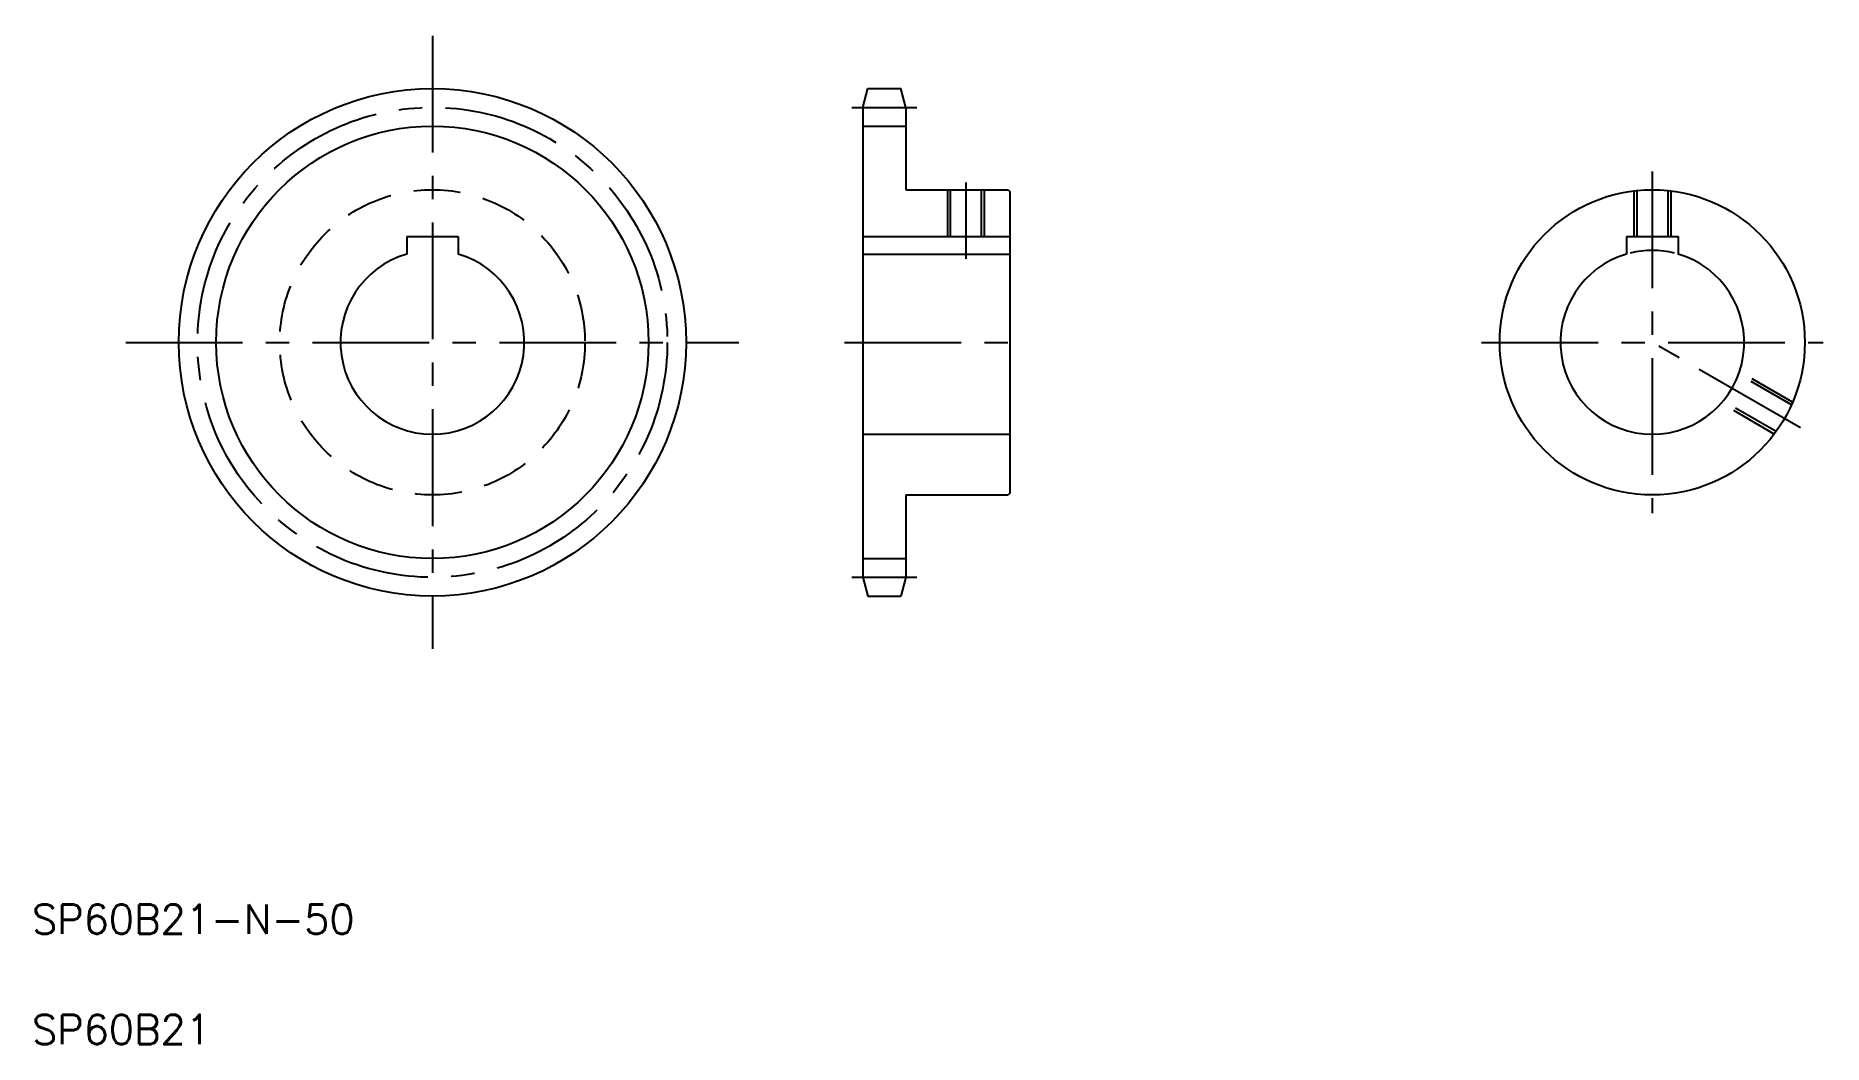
# Model space of a CAD drawing. Extents: x 21 to 507, y 20 to 294.
import ezdxf

# ---------------------------------------------------------------- set-up
doc = ezdxf.new("R2010")
doc.units = 0
doc.linetypes.add('CENTER', pattern=[50.8, 31.75, -6.35, 6.35, -6.35])
doc.linetypes.add('DASHED', pattern=[19.05, 12.7, -6.35])
doc.layers.get('0').update_dxf_attribs({"linetype": 'CONTINUOUS'})
doc.layers.add('CENTER', color=1, linetype='CENTER')
doc.styles.get("Standard").update_dxf_attribs({"font": 'txt', "bigfont": 'BIGFONT'})

msp = doc.modelspace()

# ---------------------------------------------------------------- linework, layer by layer
for p, q in [((246.04, 274.82), (247.4, 279.91)), ((247.4, 279.91), (256.37, 279.91)), ((257.74, 274.82), (256.37, 279.91)), ((246.04, 274.82), (246.04, 147)), ((257.74, 274.82), (257.74, 252.41)), ((246.04, 269.73), (257.74, 269.73)), ((257.74, 252.41), (285.54, 252.41)), ((269.84, 252.41), (269.84, 239.71)), ((278.24, 252.41), (278.24, 239.71)), ((285.54, 252.41), (286.04, 251.91)), ((286.04, 251.91), (286.04, 169.91)), ((121.94, 239.71), (135.94, 239.71)), ((121.94, 239.71), (121.94, 234.91)), ((135.94, 239.71), (135.94, 234.91)), ((246.04, 239.71), (286.04, 239.71)), ((453.82, 239.71), (453.82, 234.91)), ((453.82, 239.71), (467.82, 239.71)), ((467.82, 239.71), (467.82, 234.91)), ((246.04, 185.91), (286.04, 185.91)), ((257.74, 169.41), (257.74, 147)), ((257.74, 169.41), (285.54, 169.41)), ((264.69, 169.41), (264.69, 169.41)), ((271.64, 169.41), (271.64, 169.41)), ((286.04, 169.91), (285.54, 169.41)), ((246.04, 152.09), (257.74, 152.09)), ((246.04, 147), (247.4, 141.91)), ((257.74, 147), (256.37, 141.91)), ((247.4, 141.91), (256.37, 141.91))]:
    msp.add_line(p, q)
at = {"color": 3}
for p, q in [((269.04, 252.41), (269.04, 239.71)), ((279.04, 252.41), (279.04, 239.71))]:
    msp.add_line(p, q, dxfattribs=at)
at = {"color": 3, "linetype": 'DASHED'}
for p, q in [((455.82, 252.11), (455.82, 239.71)), ((456.62, 252.21), (456.62, 239.71)), ((465.02, 252.21), (465.02, 239.71)), ((465.82, 252.11), (465.82, 239.71)), ((498.68, 193.9), (484.27, 202.22)), ((499, 194.64), (484.54, 202.99)), ((494.48, 186.63), (480.07, 194.95)), ((494, 185.98), (479.54, 194.33))]:
    msp.add_line(p, q, dxfattribs=at)
at = {"color": 7, "linetype": 'CONTINUOUS'}
msp.add_line((246.04, 234.91), (286.04, 234.91), dxfattribs=at)
for centre, radius in [((128.94, 210.91), 69), ((460.82, 210.91), 41.5)]:
    msp.add_circle(centre, radius)
at = {"color": 3}
msp.add_circle((128.94, 210.91), 58.82, dxfattribs=at)
at = {"color": 3, "linetype": 'DASHED'}
msp.add_circle((128.94, 210.91), 41.5, dxfattribs=at)
for centre in [(128.94, 210.91), (460.82, 210.91)]:
    msp.add_arc(centre, 25, 106.2602, 73.7398)
at = {"color": 3}
msp.add_arc((460.82, 210.91), 25, 76.1135, 103.8865, dxfattribs=at)
at = {"layer": 'CENTER', "color": 1, "linetype": 'CENTER'}
for p, q in [((128.94, 294.3), (128.94, 127.52)), ((243.04, 274.82), (260.74, 274.82)), ((274.04, 254.41), (274.04, 233.6)), ((460.82, 257.41), (460.82, 164.41)), ((45.55, 210.91), (212.33, 210.91)), ((241.04, 210.91), (291.04, 210.91)), ((414.32, 210.91), (507.32, 210.91)), ((501.09, 187.66), (460.82, 210.91)), ((243.04, 147), (260.74, 147))]:
    msp.add_line(p, q, dxfattribs=at)
msp.add_circle((128.94, 210.91), 63.91, dxfattribs=at)

# ---------------------------------------------------------------- texts
for s, p in [('SP60B21-N-50', (20, 50)), ('SP60B21', (20, 20))]:
    msp.add_text(s, height=8).set_placement(p)

doc.saveas('drawing.dxf')
